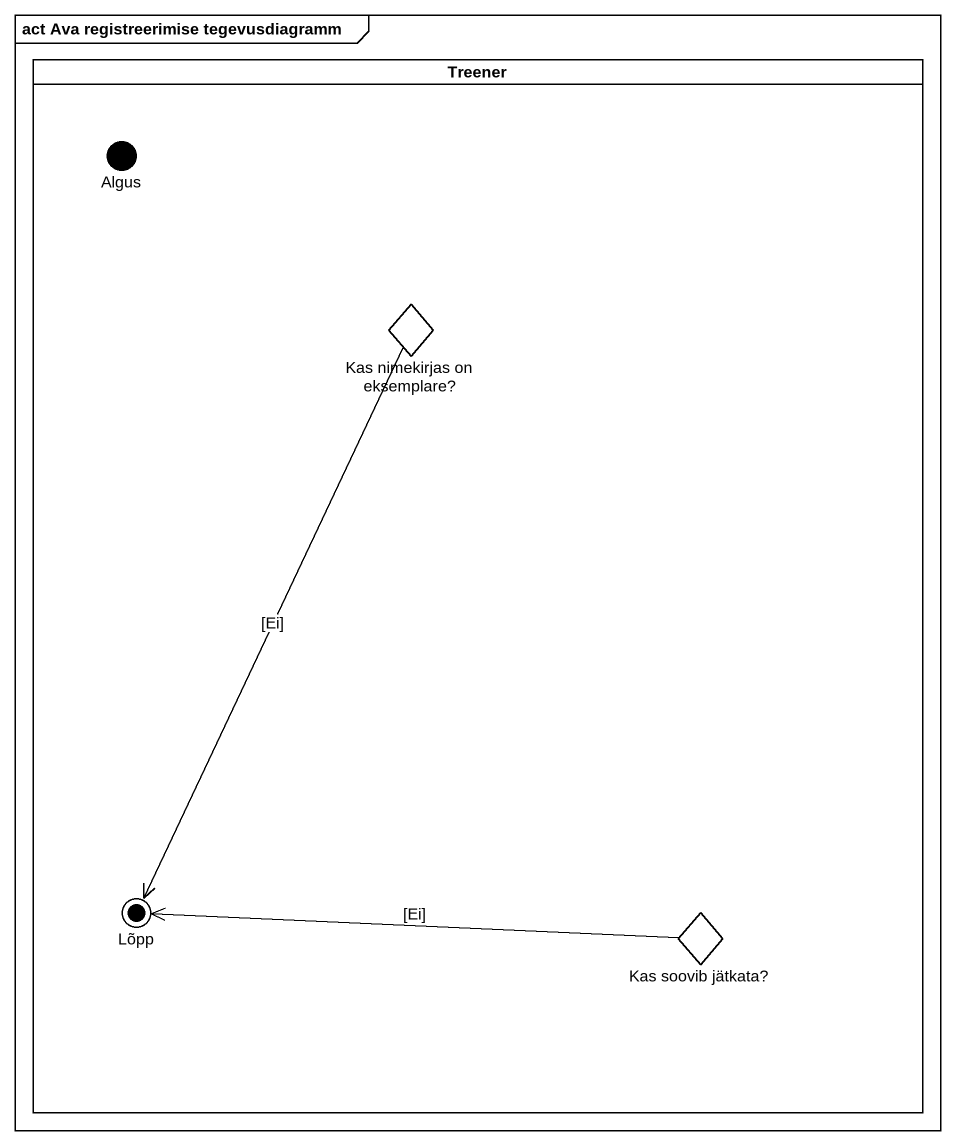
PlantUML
@startuml
mainframe act Ava registreerimise tegevusdiagramm
hide empty description
state Treener <<partition>> {
  state Algus <<start>>
  state "Kas nimekirjas on eksemplare?" as Kas_nimekirjas_on_eksemplare <<choice>>
  state Lõpp <<end>>
  state "Kas soovib jätkata?" as Kas_soovib_jätkata <<choice>>
}
Kas_nimekirjas_on_eksemplare --> Lõpp : [Ei]
Kas_soovib_jätkata -left-> Lõpp : [Ei]
@enduml
